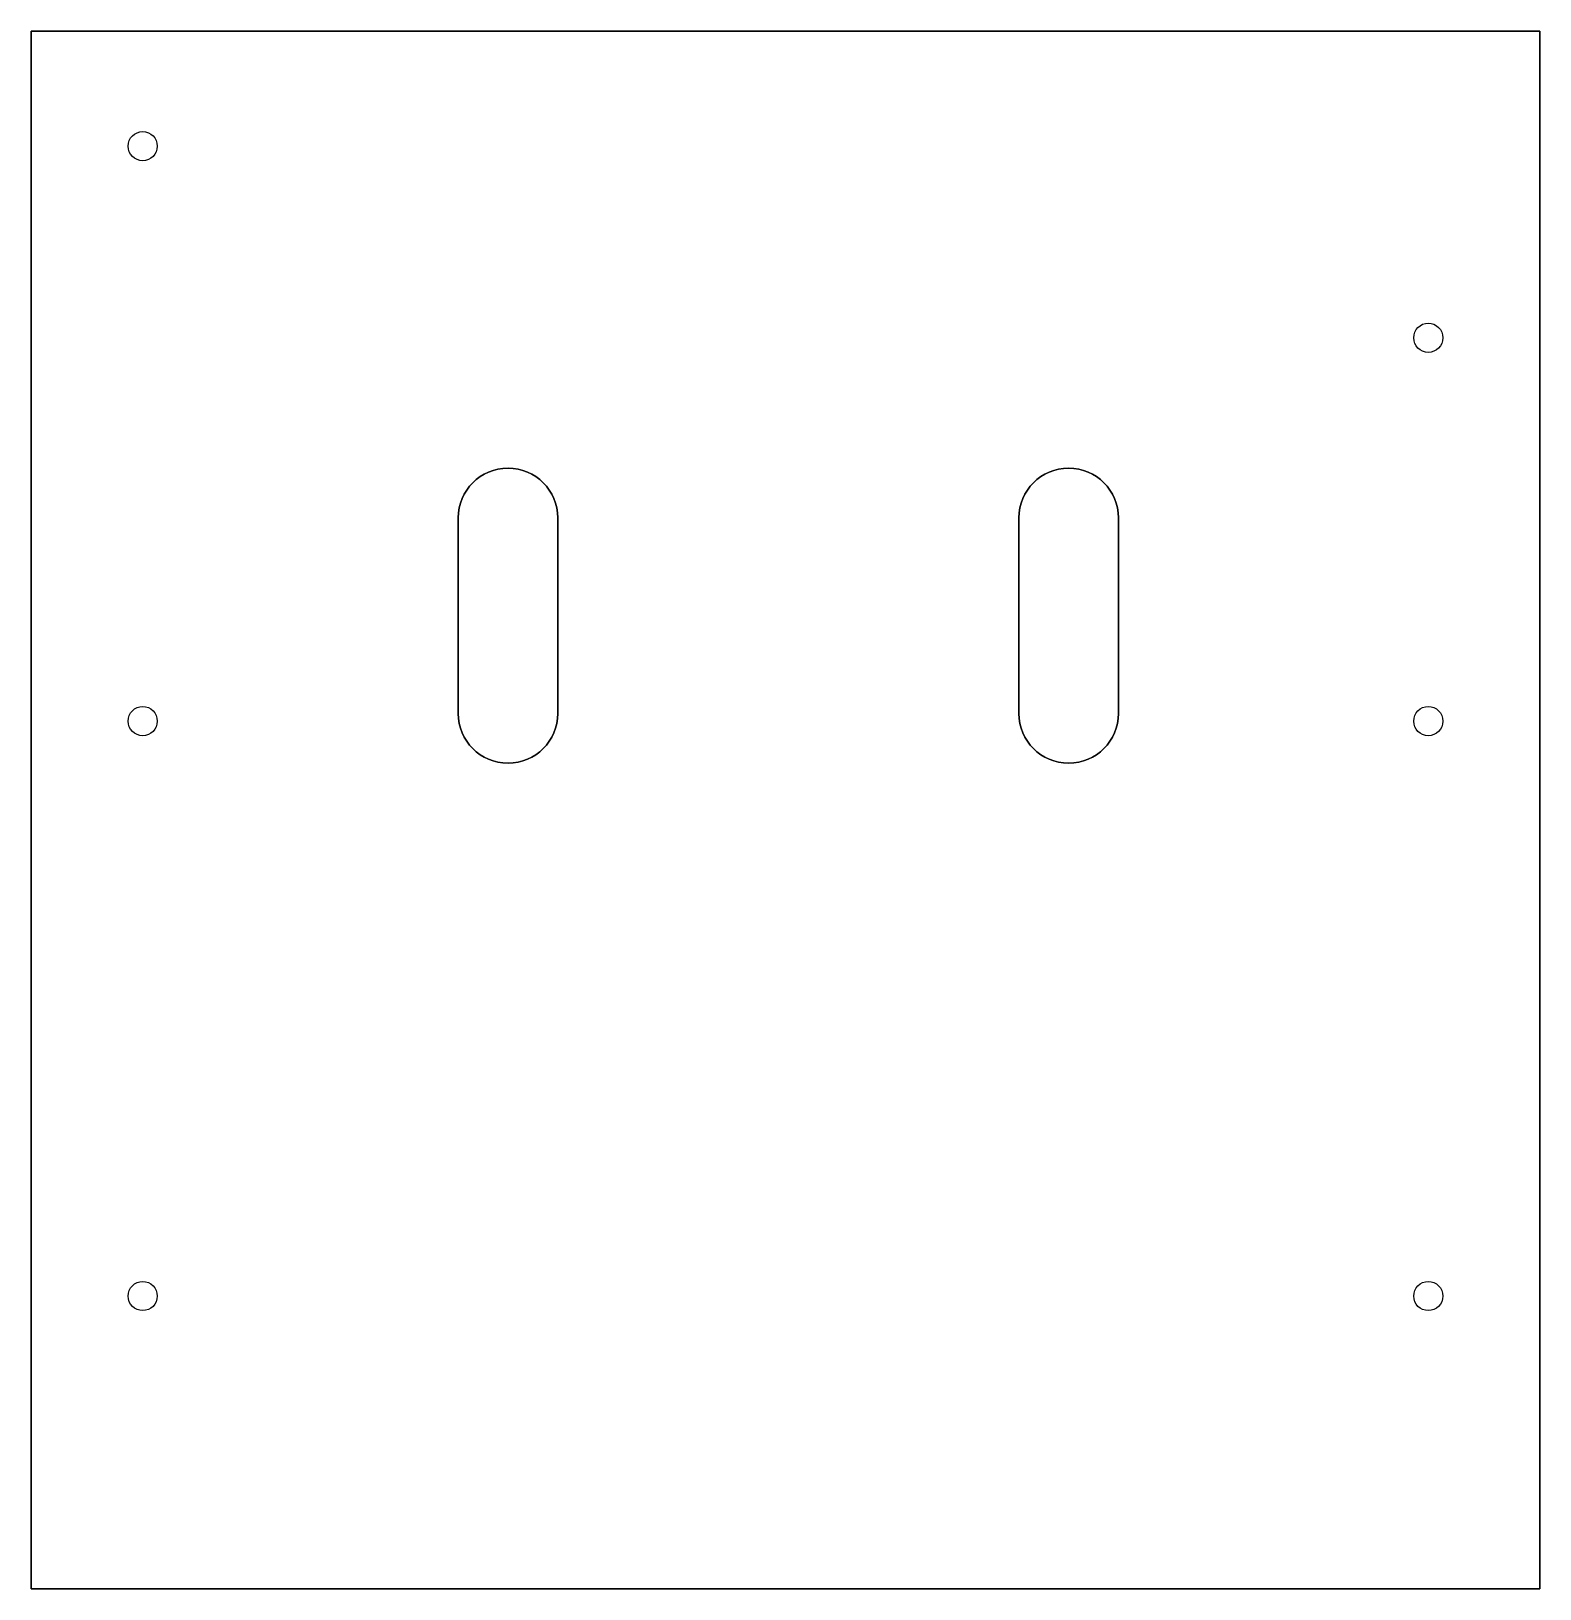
# Model space of a CAD drawing. Header units: inches. Extents: x 0.25 to 8, y 1.33 to 9.33.
import ezdxf

# ---------------------------------------------------------------- set-up
doc = ezdxf.new("R2010")
doc.units = ezdxf.units.IN
doc.layers.get('0').update_dxf_attribs({"linetype": 'CONTINUOUS'})

msp = doc.modelspace()

# ---------------------------------------------------------------- linework, layer by layer
for points in [[(8, 9.3307), (0.25, 9.3307), (0.25, 1.3307), (8, 1.3307)], [(8, 9.3307), (8, 1.3307), (0.25, 1.3307), (0.25, 9.3307)]]:
    msp.add_lwpolyline(points, close=True)
for points in [[(2.4437, 5.8268), (2.4437, 6.8307, -1), (2.9555, 6.8307), (2.9555, 5.8268, -1)], [(2.4437, 5.8268, 1), (2.9555, 5.8268), (2.9555, 6.8307, 1), (2.4437, 6.8307)], [(5.3237, 5.8268), (5.3237, 6.8307, -1), (5.8355, 6.8307), (5.8355, 5.8268, -1)], [(5.3237, 5.8268, 1), (5.8355, 5.8268), (5.8355, 6.8307, 1), (5.3237, 6.8307)]]:
    msp.add_lwpolyline(points, format="xyb", close=True)
for centre in [(0.823, 8.7402), (0.823, 8.7402), (7.427, 7.7559), (7.427, 7.7559), (0.823, 5.7874), (0.823, 5.7874), (7.427, 5.7874), (7.427, 5.7874), (0.823, 2.8346), (0.823, 2.8346), (7.427, 2.8346), (7.427, 2.8346)]:
    msp.add_circle(centre, 0.075)

doc.saveas('drawing.dxf')
